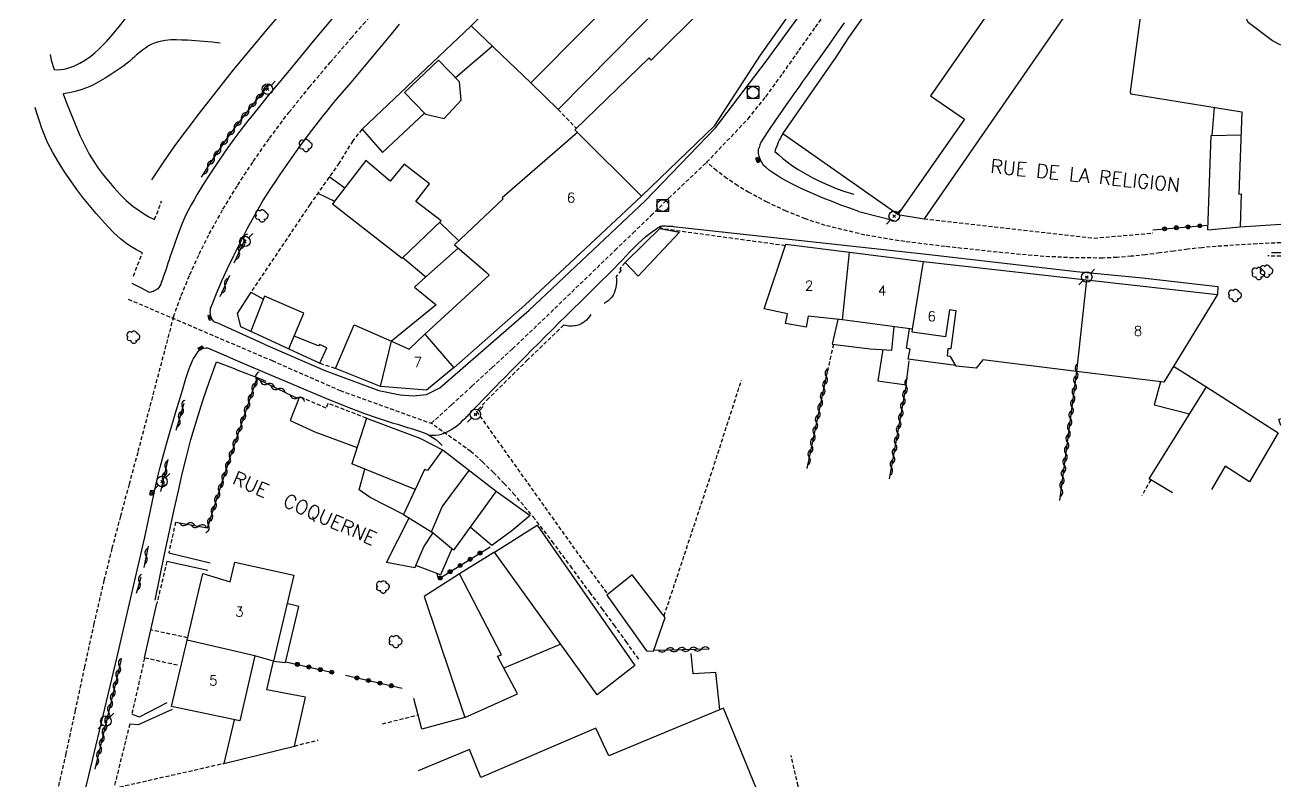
# Model space of a CAD drawing. Header units: millimetres. Extents: x 146000 to 147001, y 141999 to 143000.
# Drawn here: x 146840.1 to 147000, y 142691.9 to 142788.1 of the extents above; entities that cross this region are included whole.
import ezdxf
from ezdxf.enums import TextEntityAlignment as Align

# ---------------------------------------------------------------- set-up
doc = ezdxf.new("R2010")
doc.units = ezdxf.units.MM
doc.linetypes.add('DASHED', pattern=[0.75, 0.5, -0.25])
doc.layers.get('0').update_dxf_attribs({"linetype": 'CONTINUOUS'})
for name, color, linetype in [('W0001', 6, 'DASHED'), ('W0014', 7, 'CONTINUOUS'), ('W0017', 7, 'CONTINUOUS'), ('W0101', 7, 'CONTINUOUS'), ('W0104', 1, 'CONTINUOUS'), ('W0112', 1, 'DASHED'), ('W0300', 7, 'CONTINUOUS'), ('W0310', 3, 'CONTINUOUS'), ('W0323', 7, 'CONTINUOUS'), ('W0401', 7, 'CONTINUOUS'), ('W0420', 7, 'CONTINUOUS'), ('W0473', 7, 'CONTINUOUS'), ('W0989', 7, 'CONTINUOUS'), ('W0991', 7, 'CONTINUOUS'), ('W1102', 7, 'CONTINUOUS')]:
    doc.layers.add(name, color=color, linetype=linetype)
doc.styles.get("Standard").update_dxf_attribs({"font": 'romans.shx', "width": 0.85})

# ---------------------------------------------------------------- blocks, each defined once
blk = doc.blocks.new('T300')
for p, q in [((-0.8, 0.51), (-0.86, 0.34)), ((-0.86, 0.34), (-0.86, 0.17)), ((-0.86, 0.17), (-0.74, 0.06)), ((-0.69, 0.63), (-0.8, 0.51)), ((-0.8, -0.06), (-0.74, 0.06)), ((-0.74, 0.06), (-0.69, 0.11)), ((-0.57, 0.69), (-0.69, 0.63)), ((-0.46, 0.69), (-0.57, 0.69)), ((-0.29, 0.63), (-0.46, 0.69)), ((-0.29, 0.63), (-0.17, 0.74)), ((-0.23, 0.57), (-0.29, 0.63)), ((-0.17, 0.74), (-0.06, 0.8)), ((-0.06, 0.8), (0.06, 0.8)), ((0.06, 0.8), (0.23, 0.74)), ((0.23, 0.74), (0.34, 0.63)), ((0.34, 0.63), (0.4, 0.51)), ((0.46, 0.46), (0.34, 0.46)), ((0.4, 0.51), (0.4, 0.46)), ((0.57, 0.4), (0.46, 0.46)), ((0.57, 0.4), (0.69, 0.29)), ((0.69, 0.29), (0.74, 0.17)), ((0.74, 0.06), (0.69, -0.17)), ((0.74, 0.17), (0.74, 0.06)), ((-0.8, -0.17), (-0.8, -0.06)), ((-0.8, -0.23), (-0.8, -0.17)), ((-0.74, -0.34), (-0.8, -0.23)), ((-0.69, -0.4), (-0.74, -0.34)), ((-0.51, -0.46), (-0.69, -0.4)), ((-0.4, -0.46), (-0.51, -0.46)), ((-0.4, -0.46), (-0.34, -0.46)), ((-0.34, -0.46), (-0.34, -0.4)), ((-0.34, -0.51), (-0.34, -0.46)), ((-0.29, -0.63), (-0.34, -0.51)), ((-0.17, -0.74), (-0.29, -0.63)), ((-0.06, -0.8), (-0.17, -0.74)), ((0.06, -0.8), (-0.06, -0.8)), ((0.17, -0.74), (0.06, -0.8)), ((0.23, -0.69), (0.17, -0.74)), ((0.29, -0.46), (0.23, -0.46)), ((0.29, -0.63), (0.23, -0.69)), ((0.46, -0.4), (0.29, -0.46)), ((0.34, -0.51), (0.29, -0.63)), ((0.34, -0.51), (0.34, -0.46)), ((0.57, -0.34), (0.46, -0.4)), ((0.63, -0.29), (0.57, -0.34)), ((0.69, -0.17), (0.63, -0.29))]:
    blk.add_line(p, q)
blk = doc.blocks.new('T420')
for p, q in [((0.75, 0.75), (-0.75, 0.75)), ((-0.75, 0.75), (-0.75, -0.75)), ((0.75, 0.75), (0.75, -0.75)), ((0.75, -0.75), (-0.75, -0.75))]:
    blk.add_line(p, q)
blk.add_ellipse((0, 0), major_axis=(-0.53, 0.53), ratio=1, start_param=3.926991, end_param=10.210176)
blk = doc.blocks.new('T473')
for p, q in [((-0.166667, 0.166667), (0.166667, -0.166667)), ((-0.166667, -0.166667), (0.166667, 0.166667)), ((0.500001, 0.500001), (1.000002, 1.000002)), ((-1.000002, -1.000002), (-0.500001, -0.500001))]:
    blk.add_line(p, q)
blk.add_ellipse((0, 0), major_axis=(0.471405, 0.471405), ratio=1, start_param=5.4977871438, end_param=11.780972451)
blk = doc.blocks.new('T401')
for p, q in [((-0.3, 0.3), (0, 0.3)), ((-0.3, -0.25), (-0.3, 0.3)), ((-0.3, 0.15), (0, 0.15)), ((-0.3, 0), (0, 0)), ((0, 0.3), (0, -0.25)), ((-0.3, -0.15), (0, -0.15)), ((-0.3, -0.25), (-0.3, -0.3)), ((-0.3, -0.3), (0, -0.3)), ((0, -0.3), (0, -0.25))]:
    blk.add_line(p, q)
blk = doc.blocks.new('t323o')
at = {"color": 0, "linetype": 'Continuous'}
for radius in [0.25, 0.15]:
    blk.add_circle((0, 0), radius, dxfattribs=at)
blk = doc.blocks.new('t310o')
at = {"color": 0, "linetype": 'Continuous'}
for centre, start, end in [((-0.5, 0.38), 216.8699, 323.1304), ((0.5, -0.37), 36.8699, 143.1303)]:
    blk.add_arc(centre, 0.625, start, end, dxfattribs=at)

msp = doc.modelspace()

# ---------------------------------------------------------------- linework, layer by layer
at = {"layer": 'W0001'}
for points in [[(146926.89, 142770.62), (146932.16, 142776.15), (146934.43, 142778.97), (146936.57, 142781.9), (146938.65, 142784.87), (146940.75, 142787.82), (146943.13, 142791.07), (146945.52, 142794.32), (146947.87, 142797.6), (146950.17, 142800.91), (146953.28, 142805.58), (146956.32, 142810.29), (146959.29, 142815.05), (146962.2, 142819.85)], [(146859.01, 142750.95), (146860, 142753.65), (146861.09, 142756.31), (146862.28, 142758.93), (146863.57, 142761.5), (146865.31, 142764.65), (146867.19, 142767.72), (146869.17, 142770.73), (146871.23, 142773.68), (146873.7, 142776.97), (146876.29, 142780.17), (146878.95, 142783.31), (146881.63, 142786.43), (146883.17, 142788.18), (146884.74, 142789.92), (146886.32, 142791.63), (146887.92, 142793.34), (146889.51, 142795.05), (146891.09, 142796.77), (146892.65, 142798.51), (146894.18, 142800.28), (146901.43, 142809.48)], [(146891.81, 142737.4), (146894.42, 142739.75), (146897.01, 142742.11), (146899.59, 142744.49), (146902.16, 142746.88), (146904.87, 142749.44), (146907.56, 142752.02), (146910.25, 142754.62), (146912.93, 142757.2), (146915.22, 142759.41), (146917.51, 142761.61), (146919.8, 142763.82), (146922.07, 142766.05), (146926.89, 142770.62)], [(147000, 142760.38), (146996.98, 142760.24), (146991.76, 142759.91), (146989.95, 142759.75), (146988.15, 142759.55), (146986.36, 142759.31), (146984.56, 142759.08), (146982.76, 142758.85), (146980.95, 142758.65), (146979.14, 142758.51), (146977.33, 142758.43), (146973.58, 142758.45), (146969.83, 142758.64), (146966.1, 142758.96), (146962.37, 142759.34), (146957.25, 142759.9), (146952.12, 142760.52), (146947.02, 142761.36), (146941.98, 142762.59), (146939.46, 142763.42), (146937, 142764.41), (146934.61, 142765.54), (146932.27, 142766.78), (146930.85, 142767.63), (146929.48, 142768.56), (146928.16, 142769.56), (146926.89, 142770.62)], [(146853.24, 142753.2), (146871.57, 142745.37), (146880.22, 142741.57), (146891.81, 142737.4)], [(146859.01, 142750.95), (146854.46, 142733.7), (146853.35, 142729.63), (146852.25, 142725.56), (146851.18, 142721.49), (146850.16, 142717.4), (146848.88, 142711.9), (146847.67, 142706.39), (146846.49, 142700.87), (146845.31, 142695.36), (146843.92, 142689.32), (146842.45, 142683.28), (146841.12, 142677.21), (146840.13, 142671.07), (146840.12, 142671.05), (146840.12, 142671.04), (146840.12, 142671.02), (146840.12, 142671)], [(146918.24, 142707.38), (146916.73, 142709.5), (146915.2, 142711.6), (146913.66, 142713.7), (146912.1, 142715.78), (146909.75, 142718.95), (146907.41, 142722.12), (146905, 142725.24), (146902.46, 142728.27), (146901.13, 142729.72), (146899.76, 142731.13), (146898.34, 142732.5), (146896.87, 142733.81), (146891.81, 142737.4)]]:
    msp.add_lwpolyline(points, dxfattribs=at)
at = {"layer": 'W0014'}
for points in [[(146928.03, 142775), (146934.51, 142783.55), (146956.85, 142814.2)], [(146879.9, 142789.74), (146878.35, 142787.89), (146876.8, 142786.03), (146875.26, 142784.18), (146873.72, 142782.32), (146872.4, 142780.72), (146871.08, 142779.13), (146869.77, 142777.52), (146868.48, 142775.89), (146867.59, 142774.73), (146866.7, 142773.55), (146865.83, 142772.36), (146864.98, 142771.15), (146864.21, 142770), (146863.46, 142768.84), (146862.72, 142767.66), (146862, 142766.48), (146861.63, 142765.85), (146861.26, 142765.22), (146860.91, 142764.58), (146860.58, 142763.93), (146860.07, 142762.74), (146859.61, 142761.53), (146859.18, 142760.31), (146858.75, 142759.09), (146858.59, 142758.65), (146858.45, 142758.21), (146858.3, 142757.77), (146858.16, 142757.33), (146858.02, 142756.89), (146857.87, 142756.45), (146857.71, 142756.01), (146857.55, 142755.58), (146857.46, 142755.35), (146857.38, 142755.11), (146857.28, 142754.88), (146857.14, 142754.67), (146857.01, 142754.53), (146856.87, 142754.42), (146856.71, 142754.33), (146856.55, 142754.24), (146856.41, 142754.18), (146856.26, 142754.13), (146856.11, 142754.09), (146855.95, 142754.06)], [(146879.89, 142778.76), (146881.62, 142780.79), (146883.34, 142782.83), (146885.05, 142784.88), (146886.76, 142786.93), (146887.8, 142788.2)], [(146933.77, 142773.11), (146934.73, 142774.54), (146935.7, 142775.96), (146936.68, 142777.38), (146937.66, 142778.8), (146938.15, 142779.5), (146938.65, 142780.2), (146939.14, 142780.89), (146939.64, 142781.59), (146940.14, 142782.29), (146940.64, 142782.98), (146941.14, 142783.68), (146941.63, 142784.38), (146942.57, 142785.71), (146943.5, 142787.04), (146944.42, 142788.37)], [(146863.84, 142752.31), (146864.49, 142753.92), (146865.17, 142755.52), (146865.89, 142757.11), (146866.63, 142758.67), (146867.52, 142760.46), (146868.44, 142762.22), (146869.4, 142763.97), (146870.4, 142765.7), (146870.92, 142766.55), (146871.47, 142767.4), (146872.02, 142768.23), (146872.59, 142769.06), (146873.78, 142770.76), (146874.98, 142772.44), (146876.21, 142774.11), (146877.46, 142775.76), (146878.06, 142776.52), (146878.66, 142777.27), (146879.27, 142778.02), (146879.89, 142778.76)], [(146870.54, 142747.49), (146878.27, 142744.1), (146885.16, 142741.57), (146887.86, 142741.02), (146889.54, 142740.88), (146891.21, 142741.06), (146892.9, 142741.93), (146904.29, 142751.81), (146919.08, 142765.72), (146928.03, 142775)], [(146946.27, 142764.36), (146945.13, 142764.76), (146943.99, 142765.18), (146942.86, 142765.61), (146941.73, 142766.06), (146941.05, 142766.34), (146940.36, 142766.63), (146939.69, 142766.93), (146939.01, 142767.25), (146938.34, 142767.57), (146937.67, 142767.9), (146937.01, 142768.24), (146936.36, 142768.61), (146935.86, 142768.92), (146935.38, 142769.24), (146934.9, 142769.58), (146934.45, 142769.95), (146934.31, 142770.09), (146934.18, 142770.23), (146934.05, 142770.38), (146933.94, 142770.54), (146933.83, 142770.74), (146933.73, 142770.95), (146933.66, 142771.16), (146933.59, 142771.38), (146933.54, 142771.56), (146933.5, 142771.75), (146933.47, 142771.94), (146933.48, 142772.12), (146933.5, 142772.26), (146933.55, 142772.4), (146933.61, 142772.52), (146933.65, 142772.65), (146933.69, 142772.77), (146933.72, 142772.88), (146933.74, 142772.99), (146933.77, 142773.11)], [(146936.58, 142774.24), (146936.42, 142773.98), (146936.28, 142773.71), (146936.14, 142773.44), (146936.01, 142773.16), (146935.89, 142772.88), (146935.78, 142772.6), (146935.67, 142772.31), (146935.58, 142772.01)], [(146935.58, 142772.01), (146936.08, 142771.55), (146936.61, 142771.1), (146937.15, 142770.68), (146937.71, 142770.27), (146938.56, 142769.71), (146939.43, 142769.18), (146940.33, 142768.68), (146941.24, 142768.23), (146942.31, 142767.74), (146943.39, 142767.3), (146944.5, 142766.9), (146945.62, 142766.55)], [(146946.27, 142764.36), (146950.76, 142763.22)], [(146896.68, 142738.61), (146897.25, 142739.18), (146897.81, 142739.76), (146898.37, 142740.34), (146898.93, 142740.92), (146899.49, 142741.51), (146900.05, 142742.09), (146900.61, 142742.67), (146901.18, 142743.24), (146902.05, 142744.11), (146902.91, 142744.98), (146903.78, 142745.86), (146904.65, 142746.73), (146905.51, 142747.6), (146906.38, 142748.47), (146907.25, 142749.34), (146908.12, 142750.21), (146909, 142751.08), (146909.89, 142751.96), (146910.77, 142752.83), (146911.66, 142753.69), (146912.54, 142754.56), (146913.43, 142755.43), (146914.31, 142756.31), (146915.19, 142757.18), (146915.68, 142757.68), (146916.17, 142758.19), (146916.65, 142758.7), (146917.13, 142759.22), (146917.62, 142759.72), (146918.12, 142760.22), (146918.63, 142760.71), (146919.15, 142761.18), (146919.48, 142761.44), (146919.81, 142761.69), (146920.16, 142761.93), (146920.5, 142762.17), (146920.61, 142762.24), (146920.71, 142762.32), (146920.82, 142762.38), (146920.93, 142762.44), (146921.04, 142762.47), (146921.15, 142762.5), (146921.27, 142762.51), (146921.38, 142762.52), (146921.54, 142762.52), (146921.71, 142762.51), (146921.87, 142762.5), (146922.03, 142762.49), (146922.11, 142762.49), (146922.18, 142762.48), (146922.26, 142762.48), (146922.33, 142762.48), (146922.41, 142762.47), (146922.48, 142762.47), (146922.56, 142762.47), (146922.64, 142762.46)], [(146922.64, 142762.46), (146954.86, 142758.94), (146973.99, 142756.73), (146982.39, 142755.92)], [(146998.82, 142759.14), (147000, 142759.14)], [(146982.39, 142755.92), (146991.99, 142754.79), (146991.91, 142753.77)], [(146855.95, 142754.06), (146854.83, 142754.62), (146853.74, 142755.18)], [(146864.67, 142750.15), (146864.52, 142750.17), (146864.38, 142750.21), (146864.25, 142750.28), (146864.13, 142750.36), (146864, 142750.52), (146863.91, 142750.69), (146863.84, 142750.87), (146863.78, 142751.05), (146863.74, 142751.22), (146863.71, 142751.39), (146863.69, 142751.57), (146863.7, 142751.75), (146863.71, 142751.89), (146863.74, 142752.04), (146863.79, 142752.18), (146863.84, 142752.31)], [(146870.54, 142747.49), (146864.67, 142750.15)], [(146856.58, 142728.72), (146856.95, 142730.27), (146857.33, 142731.82), (146857.73, 142733.37), (146858.15, 142734.92), (146858.57, 142736.38), (146859, 142737.84), (146859.45, 142739.3), (146859.91, 142740.75), (146860.25, 142741.92), (146860.59, 142743.09), (146860.96, 142744.25), (146861.42, 142745.38), (146861.52, 142745.58), (146861.63, 142745.78), (146861.75, 142745.96), (146861.88, 142746.15), (146862.02, 142746.33), (146862.17, 142746.52), (146862.34, 142746.7), (146862.54, 142746.84), (146862.73, 142746.92), (146862.93, 142746.98), (146863.13, 142747.01), (146863.34, 142747.01)], [(146863.34, 142747.01), (146864.52, 142746.5), (146865.7, 142745.99), (146866.87, 142745.49), (146868.05, 142744.98), (146870.65, 142743.86), (146873.25, 142742.74), (146875.86, 142741.64), (146878.47, 142740.56), (146880.08, 142739.91), (146881.69, 142739.28), (146883.31, 142738.66), (146884.94, 142738.08), (146885.58, 142737.86), (146886.22, 142737.66), (146886.86, 142737.46), (146887.51, 142737.27), (146888.16, 142737.08), (146888.8, 142736.88), (146889.45, 142736.68), (146890.09, 142736.46), (146890.44, 142736.35), (146890.8, 142736.23), (146891.15, 142736.1), (146891.49, 142735.93), (146891.96, 142735.65), (146892.41, 142735.32), (146892.84, 142734.97), (146893.23, 142734.58)], [(146856.67, 142714.87), (146857.26, 142717.81), (146857.86, 142720.75), (146858.49, 142723.68), (146859.14, 142726.61), (146859.63, 142728.79), (146860.13, 142730.98), (146860.65, 142733.15), (146861.23, 142735.32), (146861.97, 142737.82), (146862.75, 142740.31), (146863.59, 142742.78), (146864.47, 142745.24)], [(146864.47, 142745.24), (146865.16, 142744.98), (146865.85, 142744.72), (146866.54, 142744.45), (146867.22, 142744.18), (146868.11, 142743.84), (146869, 142743.49), (146869.88, 142743.13), (146870.76, 142742.77)], [(146891.49, 142735.93), (146891.9, 142735.9), (146892.32, 142735.9), (146892.73, 142735.94), (146893.14, 142736.03), (146893.55, 142736.17), (146893.95, 142736.35), (146894.33, 142736.56), (146894.69, 142736.8), (146895.02, 142737.03), (146895.33, 142737.29), (146895.62, 142737.56), (146895.9, 142737.84), (146896, 142737.93), (146896.1, 142738.02), (146896.21, 142738.11), (146896.31, 142738.21), (146896.41, 142738.3), (146896.51, 142738.39), (146896.6, 142738.5), (146896.68, 142738.61)], [(146844.14, 142671), (146844.19, 142673.09), (146844.49, 142675.96), (146844.93, 142678.27), (146845.34, 142680.63), (146848.23, 142692.58), (146851.83, 142707.67), (146855.37, 142722.9), (146856.58, 142728.72)], [(146855.32, 142707.53), (146856.88, 142714.45)]]:
    msp.add_lwpolyline(points, dxfattribs=at)
at = {"layer": 'W0017'}
for points in [[(146843.8, 142782.42), (146844.24, 142782.4), (146844.68, 142782.41), (146845.11, 142782.47), (146845.54, 142782.58), (146846.33, 142782.86), (146847.07, 142783.22), (146847.79, 142783.65), (146848.47, 142784.11), (146849.01, 142784.54), (146849.52, 142785.01), (146849.99, 142785.5), (146850.46, 142786.01), (146851.31, 142786.95), (146852.15, 142787.93), (146852.93, 142788.95)], [(146864.97, 142785.76), (146863.93, 142785.9), (146862.88, 142786.01), (146861.83, 142786.09), (146860.79, 142786.15), (146860.08, 142786.18), (146859.38, 142786.2), (146858.67, 142786.19), (146857.97, 142786.13), (146857.53, 142786.05), (146857.1, 142785.95), (146856.67, 142785.82), (146856.26, 142785.65), (146855.83, 142785.43), (146855.43, 142785.16), (146855.05, 142784.88), (146854.67, 142784.59), (146854.49, 142784.44), (146854.31, 142784.29), (146854.14, 142784.13), (146853.97, 142783.97), (146853.8, 142783.81), (146853.63, 142783.65), (146853.45, 142783.5), (146853.27, 142783.35), (146852.55, 142782.81), (146851.81, 142782.3), (146851.05, 142781.81), (146850.29, 142781.33), (146849.72, 142780.99), (146849.14, 142780.66), (146848.56, 142780.34), (146847.94, 142780.08), (146847.22, 142779.82), (146846.48, 142779.61), (146845.74, 142779.45), (146844.98, 142779.33)], [(146843.29, 142784.34), (146843.45, 142783.63), (146843.8, 142782.42)], [(146844.98, 142779.33), (146845.4, 142778.18), (146845.85, 142777.03), (146846.31, 142775.89), (146846.8, 142774.76), (146847.14, 142773.96), (146847.5, 142773.17), (146847.88, 142772.4), (146848.29, 142771.64), (146848.85, 142770.74), (146849.44, 142769.87), (146850.06, 142769.03), (146850.72, 142768.21), (146851.45, 142767.36), (146852.2, 142766.54), (146853, 142765.76), (146853.85, 142765.04), (146854.5, 142764.55), (146855.18, 142764.1), (146855.88, 142763.69), (146856.61, 142763.32)], [(146855.05, 142759.09), (146854.31, 142759.48), (146853.59, 142759.91), (146852.91, 142760.38), (146852.25, 142760.89), (146851.41, 142761.64), (146850.63, 142762.45), (146849.89, 142763.28), (146849.16, 142764.12), (146848.31, 142765.12), (146847.48, 142766.14), (146846.69, 142767.17), (146845.92, 142768.24), (146845.12, 142769.42), (146844.35, 142770.63), (146843.63, 142771.87), (146842.98, 142773.14), (146842.7, 142773.77), (146842.44, 142774.41), (146842.21, 142775.06), (146842, 142775.71), (146841.79, 142776.36), (146841.58, 142777.01), (146841.38, 142777.61)], [(146858.4, 142720.91), (146863.67, 142719.64)], [(146863.39, 142718.68), (146858.17, 142719.8)], [(146858.82, 142700.97), (146854.53, 142699.03), (146853.44, 142699.11)], [(146853.7, 142700.37), (146854.68, 142700.05), (146858.21, 142701.85)]]:
    msp.add_lwpolyline(points, dxfattribs=at)
at = {"layer": 'W0101'}
for points in [[(146943.15, 142811.26), (146943.04, 142811.33), (146927.7, 142789.47), (146927.88, 142789.29), (146926.76, 142790.48), (146919.83, 142783.62), (146919.57, 142783.91), (146910.12, 142774.74), (146910.44, 142774.42)], [(146918.58, 142766.3), (146927.94, 142775.29), (146933.74, 142784.26), (146949.73, 142806.81)], [(147000, 142785.51), (146998.94, 142786.08), (146995.85, 142788.4), (146995.55, 142789.11), (146982.33, 142790.97), (146980.82, 142779.58), (146980.88, 142779.32), (146995.04, 142777.05), (146994.63, 142766.57), (146994.95, 142766.6), (146994.83, 142762.42), (147000, 142762.74)], [(146910.44, 142774.42), (146900.85, 142766.08), (146900.99, 142765.95)], [(146900.99, 142765.95), (146894.78, 142760.1), (146898.82, 142756.63), (146899.19, 142756.26), (146891.02, 142748.73)], [(146918.58, 142766.3), (146909.5, 142757.82)], [(146944.19, 142750.56), (146939.8, 142751.05), (146939.54, 142749.65), (146936.91, 142750.1), (146937.18, 142751.35), (146934.22, 142751.97), (146936.97, 142760.18), (146945.08, 142759.18)], [(146945.08, 142759.18), (146954.48, 142758.01)], [(146909.5, 142757.82), (146903.76, 142752.42), (146894.7, 142744.47)], [(146954.48, 142758.01), (146963.57, 142756.98), (146975.27, 142755.66)], [(146975.27, 142755.66), (146991.91, 142753.77), (146985.08, 142742.64), (146973.98, 142744)], [(146953.11, 142749.39), (146944.19, 142750.56)], [(146973.98, 142744), (146962.07, 142745.46), (146961.19, 142744.41), (146958.64, 142744.68), (146957.92, 142745.89), (146957.56, 142745.95), (146957.66, 142746.93), (146958, 142746.9), (146958.67, 142751.72), (146957.83, 142751.83), (146957.32, 142748.42), (146953.04, 142748.99), (146953.11, 142749.39)], [(146894.7, 142744.47), (146894.62, 142744.4), (146891.21, 142741.61), (146885.38, 142742.08), (146886.76, 142747.84), (146889.03, 142746.84), (146891.02, 142748.73)], [(147000, 142737.11), (146999.74, 142737.88), (147000, 142738.01)], [(146860.74, 142709.81), (146862.74, 142718.27), (146866.23, 142717.21), (146866.82, 142719.72), (146874.31, 142718.08), (146871.74, 142707.13), (146869.35, 142707.78)], [(146858.76, 142701.37), (146860.74, 142709.81)], [(146869.35, 142707.78), (146867.45, 142699.52), (146858.76, 142701.37)], [(146929.02, 142701.16), (146914.42, 142695.07), (146912.78, 142698.58), (146898.16, 142692.33), (146896.7, 142695.88), (146890.17, 142693.15)], [(146916.49, 142685.04), (146924.98, 142688.68), (146926.47, 142685.08), (146934.31, 142688.29), (146929.02, 142701.16)]]:
    msp.add_lwpolyline(points, dxfattribs=at)
for points in [[(146962.37, 142811), (146975.95, 142801.98), (146969.48, 142791.75), (146965.92, 142794.22), (146955.37, 142779.07), (146959.72, 142776.11), (146951.25, 142763.98), (146936.58, 142774.24), (146943.36, 142784), (146944.99, 142786.51)], [(146918.13, 142809.32), (146896.91, 142787.99), (146904.5, 142780.73), (146925.64, 142802.04)], [(146893.07, 142763.16), (146889.88, 142765.64), (146891.6, 142767.86), (146888.37, 142770.36), (146886.58, 142768.22), (146883.51, 142770.86), (146879.25, 142765.31), (146888.11, 142758.42)]]:
    msp.add_lwpolyline(points, close=True, dxfattribs=at)
at = {"layer": 'W0104'}
for points in [[(146925.64, 142802.04), (146928.84, 142798.48), (146907.99, 142777.35), (146904.5, 142780.73)], [(146974.87, 142800.23), (146978.45, 142797.92), (146954.57, 142763.44)], [(146896.91, 142787.99), (146883.01, 142774.82), (146885.61, 142771.86), (146890.95, 142776.87)], [(146894.92, 142781.39), (146899.6, 142785.42)], [(146892.74, 142783.63), (146888.4, 142779.51), (146891.09, 142776.73), (146893.47, 142776.2), (146895.65, 142778.53), (146895.44, 142780.86)], [(146895.44, 142780.86), (146892.74, 142783.63)], [(146991.26, 142774.01), (146991.54, 142777.61)], [(146990.68, 142762.02), (146991.14, 142774.01), (146994.92, 142774.11)], [(146880.81, 142767.33), (146878.85, 142768.76)], [(146877.4, 142766.7), (146879.52, 142765.65)], [(146951.25, 142763.98), (146954.57, 142763.44)], [(146892.88, 142762.98), (146895.33, 142760.62)], [(146921.13, 142762.42), (146916.5, 142757.85)], [(146916.5, 142757.85), (146918.15, 142756.12), (146923.45, 142761.72)], [(146920.91, 142762.2), (146923.45, 142761.72)], [(146990.68, 142762.02), (146994.83, 142762.42)], [(146888.2, 142758.5), (146891.14, 142756.04), (146895.25, 142759.7)], [(146891.14, 142756.04), (146889.69, 142754.74), (146892.44, 142752.46), (146886.76, 142747.84)], [(146868.87, 142754.09), (146867.1, 142751.37), (146867.55, 142749.71)], [(146868.87, 142754.09), (146870.45, 142753.2)], [(146873.69, 142746.88), (146875.61, 142751.43), (146870.59, 142753.58), (146868.87, 142749.11)], [(146943.59, 142750.63), (146942.85, 142747.46), (146947.7, 142746.87), (146950.48, 142746.7), (146950.77, 142749.69)], [(146867.55, 142749.71), (146877.65, 142745.06)], [(146879.65, 142744.37), (146882, 142749.92), (146886.76, 142747.84)], [(146958.58, 142744.77), (146952.53, 142745.54), (146952.82, 142746.85), (146952.35, 142746.95), (146952.72, 142749.44)], [(146877.65, 142745.06), (146878.53, 142747.02), (146877.61, 142747.43), (146877.49, 142747.24), (146874.37, 142748.5)], [(146949.31, 142746.77), (146948.7, 142742.8), (146952.3, 142742.31), (146952.68, 142745.35)], [(146885.38, 142742.08), (146879.65, 142744.37)], [(146986.33, 142744.67), (146990.46, 142742.08), (146999.66, 142736.2), (146995.99, 142729.94), (146992.91, 142731.95), (146991.17, 142728.95)], [(146984.66, 142742.69), (146983.88, 142739.73), (146988.38, 142738.62)], [(146983.23, 142730.32), (146990.51, 142742.05)], [(146875.06, 142740.78), (146873.86, 142737.76), (146877, 142736.32), (146882.38, 142734.32)], [(146883.57, 142738.06), (146881.72, 142732.23)], [(146883.57, 142738.06), (146890.36, 142735.52), (146893.35, 142733.97), (146900.11, 142728.74), (146904.4, 142725.68)], [(146893.24, 142734.02), (146891.34, 142731.38), (146890.97, 142731.51), (146888.31, 142725.77)], [(146889.79, 142728.96), (146881.72, 142732.23)], [(146884.03, 142727.97), (146882.65, 142728.91), (146883.38, 142731.56)], [(146900.11, 142728.74), (146894.64, 142721.25), (146891.87, 142723.58), (146893.23, 142726.77), (146896.66, 142731.41)], [(146986.22, 142728.54), (146983.23, 142730.32)], [(146888.31, 142725.77), (146884.03, 142727.97)], [(146889.86, 142719.28), (146889.74, 142719.01), (146886.14, 142719.67), (146889, 142725.35)], [(146888.31, 142725.77), (146891.87, 142723.58)], [(146904.4, 142725.68), (146902.09, 142723.71), (146899.52, 142721.83), (146896.77, 142724.17)], [(146894.45, 142721.41), (146892.99, 142718.1), (146889.86, 142719.28), (146890.88, 142721.67), (146892.04, 142723.42)], [(146899.88, 142720.99), (146895.42, 142718.22)], [(146866.75, 142699.67), (146865.41, 142694.11), (146874.4, 142696.32), (146875.83, 142702.54), (146870.91, 142703.49), (146871.74, 142707.13), (146873.29, 142706.94), (146874.97, 142714.08), (146873.46, 142714.48)], [(146908.33, 142709.27), (146901.08, 142706.25)], [(146928.57, 142700.98), (146928.05, 142705.67), (146925.16, 142705.52), (146924.9, 142708.1)], [(146896.12, 142699.93), (146890.64, 142698.48), (146889.61, 142702.36)]]:
    msp.add_lwpolyline(points, dxfattribs=at)
for points in [[(146905.32, 142724.43), (146917.74, 142706.56), (146912.97, 142702.84), (146899.88, 142720.99)], [(146895.42, 142718.22), (146890.92, 142715.34), (146896.12, 142699.93), (146902.8, 142702.97), (146900.28, 142707.77), (146900.79, 142707.93)], [(146914.18, 142715.53), (146919.23, 142708.43), (146920.11, 142708.41), (146921.62, 142712.67), (146917.42, 142718.1)]]:
    msp.add_lwpolyline(points, close=True, dxfattribs=at)
at = {"layer": 'W0112'}
for points in [[(146907.99, 142777.35), (146910.3, 142774.92)], [(146883.01, 142774.82), (146881.83, 142773.36), (146880.1, 142770.53), (146876.4, 142765.28), (146868.87, 142754.09)], [(146856.61, 142763.32), (146857.48, 142765.7)], [(146954.57, 142763.44), (146976.2, 142760.97), (146983.68, 142761.62)], [(146936.91, 142760), (146920.91, 142762.2)], [(146853.9, 142756.14), (146853.9, 142756.14), (146855.05, 142759.09)], [(147000, 142758.66), (146998.33, 142758.7)], [(146916.5, 142757.85), (146915.83, 142757.05), (146916.02, 142756.89), (146915.36, 142756.1)], [(146915.36, 142756.1), (146915.4, 142755.71), (146915.41, 142755.31), (146915.37, 142754.92), (146915.3, 142754.53), (146915.22, 142754.25), (146915.11, 142753.97), (146914.98, 142753.71), (146914.81, 142753.46), (146914.6, 142753.22), (146914.37, 142753), (146914.11, 142752.81), (146913.83, 142752.64)], [(146912.15, 142751.25), (146911.99, 142751), (146911.81, 142750.76), (146911.6, 142750.54), (146911.37, 142750.34), (146911.14, 142750.19), (146910.9, 142750.05), (146910.64, 142749.95), (146910.38, 142749.86), (146910.17, 142749.81), (146909.97, 142749.79), (146909.76, 142749.78), (146909.55, 142749.78), (146909.33, 142749.78), (146909.11, 142749.8), (146908.9, 142749.83), (146908.68, 142749.88)], [(146908.68, 142749.88), (146904.09, 142745.47), (146899.17, 142740.6)], [(146943.04, 142747.44), (146942.25, 142743.99)], [(146877.65, 142745.06), (146879.65, 142744.37)], [(146921.47, 142712.88), (146927.4, 142730.71), (146931.33, 142742.9)], [(146883.57, 142738.06), (146878.67, 142739.92), (146878.44, 142739.32), (146875.06, 142740.78)], [(146899.17, 142740.6), (146897.59, 142738.92), (146911.62, 142719.24)], [(146983.45, 142730.2), (146982.3, 142728.22)], [(146859.28, 142724.83), (146858.4, 142720.91)], [(146858.17, 142719.8), (146856.88, 142714.45)], [(146911.62, 142719.24), (146914.3, 142715.63)], [(146860.8, 142710.1), (146856.06, 142711.11)], [(146855.32, 142707.53), (146853.7, 142700.37)], [(146859.51, 142706.6), (146855.32, 142707.53)], [(146885.61, 142699.14), (146890.16, 142700.29)], [(146853.44, 142699.11), (146851.45, 142691.08)], [(146874.4, 142696.32), (146877.41, 142697.08)], [(146940.7, 142676.9), (146938.53, 142691.24), (146937.63, 142695.11)], [(146851.41, 142690.95), (146865.41, 142694.11)]]:
    msp.add_lwpolyline(points, dxfattribs=at)
at = {"layer": 'W0300'}
msp.add_lwpolyline([(146856.26, 142768.38), (146857.7, 142770.55), (146859.19, 142772.7), (146860.73, 142774.81), (146862.31, 142776.89), (146866.67, 142782.39), (146871.15, 142787.79), (146875.74, 142793.1), (146880.45, 142798.31)], dxfattribs=at)
at = {"layer": 'W0310'}
for points in [[(146862.56, 142768.71), (146863.52, 142770.22), (146864.51, 142771.72), (146865.52, 142773.19), (146866.57, 142774.65), (146867.72, 142776.17), (146868.89, 142777.68), (146870.09, 142779.16), (146871.33, 142780.61)], [(146866.74, 142757.84), (146868.13, 142760.83)], [(146864.95, 142753.55), (146866.19, 142756.25)], [(146859.28, 142724.83), (146863.34, 142724.1), (146866.12, 142732.81), (146869.6, 142743.05)], [(146873.41, 142741.25), (146869.6, 142743.05)], [(146942.25, 142743.99), (146939.63, 142731.63)], [(146973.98, 142744), (146971.83, 142727.58)], [(146873.41, 142741.25), (146874.81, 142740.59)], [(146952.3, 142742.31), (146950.14, 142730.31)], [(146860.33, 142739.9), (146859.32, 142736.48)], [(146858.3, 142732.79), (146857.36, 142728.7)], [(146855.77, 142721.74), (146855.22, 142719.03)], [(146854.83, 142717.77), (146854.27, 142715.73)], [(146852.35, 142707.33), (146849, 142693.36)], [(146920.22, 142708.52), (146927.23, 142708.68)]]:
    msp.add_lwpolyline(points, dxfattribs=at)
at = {"layer": 'W0323'}
for points in [[(146983.7, 142762.03), (146990.7, 142762.61)], [(146892.55, 142718.27), (146892.72, 142717.56), (146899.32, 142721.69)], [(146873.32, 142707.05), (146879.31, 142705.69)], [(146880.9, 142705.32), (146888.13, 142703.67)]]:
    msp.add_lwpolyline(points, dxfattribs=at)
at = {"layer": 'W1102'}
for points in [[(146910.44, 142774.42), (146918.58, 142766.3)], [(146944.19, 142750.56), (146945.08, 142759.18)], [(146953.11, 142749.39), (146954.48, 142758.01)], [(146975.27, 142755.66), (146973.98, 142744)], [(146891.02, 142748.73), (146894.7, 142744.47)], [(146869.35, 142707.78), (146860.74, 142709.81)]]:
    msp.add_lwpolyline(points, dxfattribs=at)

# ---------------------------------------------------------------- block references
at = {"layer": 'W0300'}
for p in [(146875.89, 142772.75), (146870.29, 142763.79), (146997.18, 142756.45), (146998.21, 142756.75), (146994.2, 142753.65), (146853.94, 142748.35), (146885.71, 142716.55), (146887.33, 142709.6)]:
    msp.add_blockref('T300', p, dxfattribs=at)
at = {"layer": 'W0310'}
for p, rotation in [((146869.53, 142778.47), 50.87339577180557), ((146870.49, 142779.62), 49.74515476493675), ((146868.6, 142777.3), 52.0016363021044), ((146867.67, 142776.12), 53.12987635148918), ((146865.89, 142773.7), 54.25811724125331), ((146866.77, 142774.92), 53.12987635148918), ((146865.03, 142772.47), 55.38635900817731), ((146864.19, 142771.23), 56.51460039078358), ((146863.36, 142769.98), 57.64284138979503), ((146867.37, 142759.2), 65.12168951241814), ((146868.01, 142760.56), 65.12168951241814), ((146865.57, 142754.91), 65.35817721935975), ((146942.12, 142743.37), 258.052386478568), ((146973.98, 142743.94), 262.5406437251075), ((146869.09, 142741.55), 71.18474909386745), ((146869.58, 142742.97), 71.18474909386745), ((146870.96, 142742.41), 154.6848734190803), ((146941.81, 142741.9), 258.052386478568), ((146952.27, 142742.12), 259.7581424748911), ((146973.78, 142742.46), 262.5406437251075), ((146868.61, 142740.13), 71.18474909386745), ((146872.32, 142741.77), 154.6848734190803), ((146874.77, 142740.61), 334.671475796273), ((146941.5, 142740.43), 258.052386478568), ((146952, 142740.64), 259.7581424748911), ((146973.59, 142740.97), 262.5406437251075), ((146860.17, 142739.36), 253.5480233160669), ((146868.12, 142738.71), 71.18474909386745), ((146941.19, 142738.96), 258.052386478568), ((146951.74, 142739.16), 259.7581424748911), ((146973.39, 142739.48), 262.5406437251075), ((146859.74, 142737.92), 253.5480233160669), ((146867.64, 142737.29), 71.18474909386745), ((146940.87, 142737.5), 258.052386478568), ((146951.47, 142737.69), 259.7581424748911), ((146973.2, 142738), 262.5406437251075), ((146867.16, 142735.87), 71.18474909386745), ((146940.56, 142736.03), 258.052386478568), ((146951.2, 142736.21), 259.7581424748911), ((146973, 142736.51), 262.5406437251075), ((146866.67, 142734.45), 71.18474909386745), ((146940.25, 142734.56), 258.052386478568), ((146950.94, 142734.74), 259.7581424748911), ((146972.61, 142733.53), 262.5406437251075), ((146972.81, 142735.02), 262.5406437251075), ((146866.19, 142733.03), 71.18474909386745), ((146939.94, 142733.09), 258.052386478568), ((146950.67, 142733.26), 259.7581424748911), ((146972.42, 142732.05), 262.5406437251075), ((146858.03, 142731.63), 257.026875649071), ((146865.73, 142731.6), 72.33983360266328), ((146950.4, 142731.78), 259.7581424748911), ((146972.22, 142730.56), 262.5406437251075), ((146857.69, 142730.16), 257.026875649071), ((146864.82, 142728.74), 72.33983360266328), ((146865.27, 142730.17), 72.33983360266328), ((146972.03, 142729.07), 262.5406437251075), ((146864.36, 142727.31), 72.33983360266328), ((146863.91, 142725.88), 72.33983360266328), ((146860.75, 142724.56), 349.884350187994), ((146863.45, 142724.45), 72.33983360266328), ((146862.23, 142724.3), 349.884350187994), ((146855.52, 142720.5), 258.5237110101243), ((146854.67, 142717.18), 254.5165366555643), ((146926.22, 142708.66), 1.315316595834994), ((146852.14, 142706.48), 256.5422769002215), ((146921.72, 142708.55), 1.315316595834994), ((146923.22, 142708.59), 1.315316595834994), ((146924.72, 142708.62), 1.315316595834994), ((146851.79, 142705.03), 256.5422769002215), ((146851.45, 142703.57), 256.5422769002215), ((146851.1, 142702.11), 256.5422769002215), ((146850.75, 142700.65), 256.5422769002215), ((146850.4, 142699.19), 256.5422769002215), ((146850.05, 142697.73), 256.5422769002215), ((146849.7, 142696.27), 256.5422769002215), ((146849.35, 142694.81), 256.5422769002215)]:
    msp.add_blockref('t310o', p, dxfattribs=dict(at, rotation=rotation))
at = {"layer": 'W0323'}
for p, rotation in [((146985.2, 142762.15), 4.777868587476078), ((146986.69, 142762.28), 4.777868587476078), ((146988.19, 142762.4), 4.777868587476078), ((146989.68, 142762.53), 4.777868587476078), ((146896.78, 142720.1), 32.00460346172774), ((146898.05, 142720.89), 32.00460346172774), ((146894.23, 142718.51), 32.00460346172774), ((146895.51, 142719.3), 32.00460346172774), ((146892.96, 142717.71), 32.00460346172774), ((146874.78, 142706.72), 347.1506186306333), ((146876.24, 142706.39), 347.1506186306333), ((146877.7, 142706.05), 347.1506186306333), ((146879.16, 142705.72), 347.1506186306333), ((146882.36, 142704.99), 347.1506186307302), ((146883.83, 142704.66), 347.1506186307302), ((146885.29, 142704.32), 347.1506186307302), ((146886.75, 142703.99), 347.1506186307302)]:
    msp.add_blockref('t323o', p, dxfattribs=dict(at, rotation=rotation))
at = {"layer": 'W0401'}
for p, rotation in [((146933.53, 142770.97), 20.44864745137838), ((146863.78, 142750.91), 17.7351772186724), ((146862.54, 142746.84), 301.0377158011371), ((146856.36, 142728.54), 348.2364317868315)]:
    msp.add_blockref('T401', p, dxfattribs=dict(at, rotation=rotation))
at = {"layer": 'W0420'}
for p in [(146932.78, 142779.5), (146921.3, 142765.11)]:
    msp.add_blockref('T420', p, dxfattribs=at)
at = {"layer": 'W0473'}
for p in [(146870.97, 142779.93), (146950.77, 142763.75), (146868.1, 142760.55), (146975.29, 142756.02), (146897.45, 142738.54), (146857.55, 142729.99), (146850.4, 142699.49)]:
    msp.add_blockref('T473', p, dxfattribs=at)

# ---------------------------------------------------------------- texts
at = {"layer": 'W0989'}
for s, rotation, p in [('RUE DE LA RELIGION ', 354.2049, (146962.95, 142769.29)), ('RUE  COQUERNE  ', 336.0861, (146866.36, 142729.77))]:
    msp.add_text(s, height=1.75, rotation=rotation, dxfattribs=at).set_placement(p)
at = {"layer": 'W0991'}
for s, p in [('6', (146909.63, 142766.11)), ('2', (146939.93, 142754.92)), ('4', (146949.23, 142754.28)), ('6', (146955.54, 142751.01)), ('8', (146981.81, 142749.15)), ('7', (146890.11, 142745.17)), ('3', (146867.41, 142713.43)), ('5', (146864.08, 142704.66))]:
    msp.add_text(s, height=1.25, dxfattribs=at).set_placement(p, align=Align.MIDDLE_CENTER)

doc.saveas('drawing.dxf')
